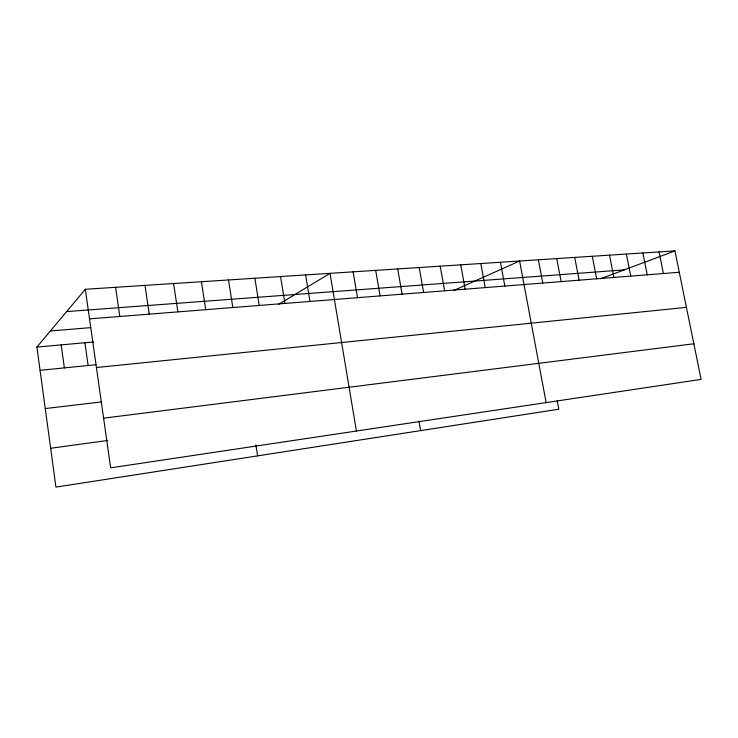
<?xml version="1.0" encoding="UTF-8"?>
<svg xmlns="http://www.w3.org/2000/svg" width="738" height="738" viewBox="0 0 738 738"><rect width="100%" height="100%" fill="white"/><g stroke="black" fill="none" stroke-linecap="round" stroke-linejoin="round"><path stroke-width="1.11" d="M557.236 400.725L558.832 409.212L55.931 487.108L36.9 347.063L85.331 289.278L674.919 250.892L701.1 379.387L110.645 467.846L85.331 289.278M278.798 304.231L330.024 273.346L356.426 431.029M454.054 290.357L519.607 261.003L546.138 402.607M600.529 278.761L674.919 250.892M50.654 448.261L107.748 440.457M103.606 418.178L693.84 343.779M45.258 408.566L101.161 401.952M96.42 367.524L686.423 307.359M40.064 370.338L95.885 364.72M36.9 347.063L93.781 341.952M50.378 330.984L90.682 327.635M89.529 318.862L679.274 272.276M66.623 311.593L624.237 269.877M659.062 251.926L663.425 273.521M642.881 252.977L647.254 274.804M626.368 254.056L630.741 276.104M609.505 255.154L613.887 277.442M592.282 256.28L596.673 278.798M574.699 257.424L579.099 280.182M556.729 258.586L561.129 281.602M538.371 259.785L542.781 283.051M500.429 262.258L504.838 286.049M480.807 263.531L485.217 287.599M460.743 264.841L465.152 289.185M440.217 266.178L444.627 290.809M419.202 267.543L423.612 292.469M397.699 268.946L402.109 294.167M418.935 420.946L420.614 430.623M375.679 270.376L380.079 295.91M353.133 271.842L357.524 297.691M305.615 274.942L309.988 301.445M280.578 276.565L284.933 303.419M254.887 278.244L259.222 305.458M255.865 444.866L257.599 455.872M228.503 279.96L232.83 307.543M201.419 281.722L205.718 309.683M173.587 283.53L177.867 311.879M144.98 285.394L149.233 314.139M115.58 287.313L119.805 316.464M84.925 342.746L88.136 365.504M61.18 344.877L64.363 367.893"/></g></svg>
